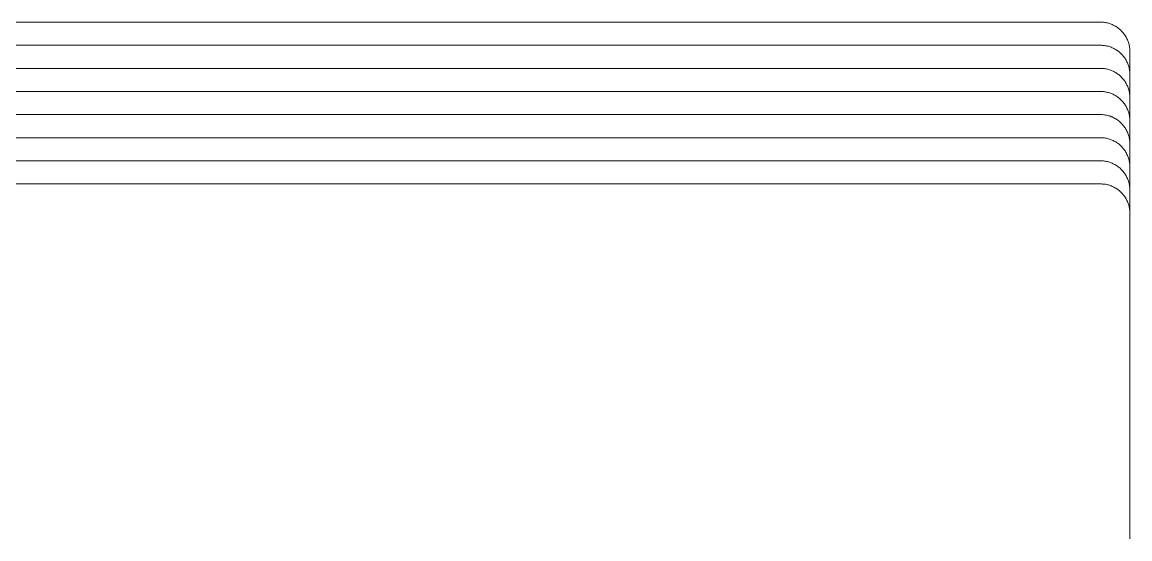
# Model space of a CAD drawing. Header units: millimetres. Extents: x -213 to 4577, y -424 to 2634.
# Drawn here: x 1809.8 to 1923.2, y 1857.3 to 1910.2 of the extents above; entities that cross this region are included whole.
import ezdxf

# ---------------------------------------------------------------- set-up
doc = ezdxf.new("R2010")
doc.units = ezdxf.units.MM
doc.layers.add('ZANO_R', color=7, linetype='Continuous', lineweight=0)

msp = doc.modelspace()

# ---------------------------------------------------------------- linework, layer by layer
at = {"layer": 'ZANO_R'}
for p, q in [((126.17, 1910.22), (1920.17, 1910.22)), ((1920.17, 1910.22), (1920.27, 1910.22)), ((1920.27, 1910.22), (1920.38, 1910.22)), ((1920.38, 1910.22), (1920.48, 1910.21)), ((1920.48, 1910.21), (1920.58, 1910.19)), ((1920.58, 1910.19), (1920.68, 1910.18)), ((1920.68, 1910.18), (1920.78, 1910.16)), ((1920.78, 1910.16), (1920.88, 1910.14)), ((1920.88, 1910.14), (1920.98, 1910.11)), ((1920.98, 1910.11), (1921.08, 1910.08)), ((1921.08, 1910.08), (1921.18, 1910.05)), ((1921.18, 1910.05), (1921.27, 1910.01)), ((1921.27, 1910.01), (1921.37, 1909.97)), ((1921.37, 1909.97), (1921.46, 1909.93)), ((1921.46, 1909.93), (1921.55, 1909.89)), ((1921.55, 1909.89), (1921.64, 1909.84)), ((1921.64, 1909.84), (1921.73, 1909.79)), ((1921.73, 1909.79), (1921.82, 1909.73)), ((1921.82, 1909.73), (1921.9, 1909.67)), ((1921.9, 1909.67), (1921.98, 1909.61)), ((1921.98, 1909.61), (1922.07, 1909.55)), ((1922.07, 1909.55), (1922.14, 1909.48)), ((1922.14, 1909.48), (1922.22, 1909.42)), ((1922.22, 1909.42), (1922.29, 1909.34)), ((1922.29, 1909.34), (1922.36, 1909.27)), ((1922.36, 1909.27), (1922.43, 1909.19)), ((1922.43, 1909.19), (1922.5, 1909.12)), ((1922.5, 1909.12), (1922.56, 1909.04)), ((1922.56, 1909.04), (1922.62, 1908.95)), ((1922.62, 1908.95), (1922.68, 1908.87)), ((126.17, 1907.86), (1920.17, 1907.86)), ((1920.17, 1907.86), (1920.27, 1907.86)), ((1920.27, 1907.86), (1920.38, 1907.85)), ((1920.38, 1907.85), (1920.48, 1907.84)), ((1920.48, 1907.84), (1920.58, 1907.83)), ((1920.58, 1907.83), (1920.68, 1907.81)), ((1920.68, 1907.81), (1920.78, 1907.8)), ((1920.78, 1907.8), (1920.88, 1907.77)), ((1922.68, 1908.87), (1922.74, 1908.78)), ((1922.74, 1908.78), (1922.79, 1908.69)), ((1922.79, 1908.69), (1922.84, 1908.6)), ((1922.84, 1908.6), (1922.88, 1908.51)), ((1922.88, 1908.51), (1922.92, 1908.42)), ((1922.92, 1908.42), (1922.96, 1908.32)), ((1922.96, 1908.32), (1923, 1908.23)), ((1923, 1908.23), (1923.03, 1908.13)), ((1923.03, 1908.13), (1923.06, 1908.03)), ((1923.06, 1908.03), (1923.09, 1907.93)), ((1923.09, 1907.93), (1923.11, 1907.83)), ((1923.11, 1907.83), (1923.13, 1907.73)), ((1920.88, 1907.77), (1920.98, 1907.75)), ((1920.98, 1907.75), (1921.08, 1907.72)), ((1921.08, 1907.72), (1921.18, 1907.68)), ((1921.18, 1907.68), (1921.27, 1907.65)), ((1921.27, 1907.65), (1921.37, 1907.61)), ((1921.37, 1907.61), (1921.46, 1907.57)), ((1921.46, 1907.57), (1921.55, 1907.52)), ((1921.55, 1907.52), (1921.64, 1907.47)), ((1921.64, 1907.47), (1921.73, 1907.42)), ((1921.73, 1907.42), (1921.82, 1907.37)), ((1921.82, 1907.37), (1921.9, 1907.31)), ((1921.9, 1907.31), (1921.98, 1907.25)), ((1921.98, 1907.25), (1922.07, 1907.18)), ((1922.07, 1907.18), (1922.14, 1907.12)), ((1922.14, 1907.12), (1922.22, 1907.05)), ((1922.22, 1907.05), (1922.29, 1906.98)), ((1922.29, 1906.98), (1922.36, 1906.91)), ((1922.36, 1906.91), (1922.43, 1906.83)), ((1922.43, 1906.83), (1922.5, 1906.75)), ((1922.5, 1906.75), (1922.56, 1906.67)), ((1922.56, 1906.67), (1922.62, 1906.59)), ((1923.13, 1907.73), (1923.14, 1907.63)), ((1923.14, 1907.63), (1923.16, 1907.53)), ((1923.16, 1907.53), (1923.16, 1907.43)), ((1923.16, 1907.43), (1923.17, 1907.33)), ((1923.17, 1907.33), (1923.17, 1907.22)), ((1923.17, 1907.22), (1923.17, 1905.87)), ((1922.62, 1906.59), (1922.68, 1906.5)), ((1922.68, 1906.5), (1922.74, 1906.42)), ((1922.74, 1906.42), (1922.79, 1906.33)), ((1922.79, 1906.33), (1922.84, 1906.24)), ((1922.84, 1906.24), (1922.88, 1906.15)), ((1922.88, 1906.15), (1922.92, 1906.05)), ((1922.92, 1906.05), (1922.96, 1905.96)), ((1922.96, 1905.96), (1923, 1905.86)), ((1923, 1905.86), (1923.03, 1905.77)), ((1923.03, 1905.77), (1923.06, 1905.67)), ((1923.06, 1905.67), (1923.09, 1905.57)), ((1923.09, 1905.57), (1923.11, 1905.47)), ((1923.17, 1905.87), (1923.17, 1904.86)), ((126.17, 1905.49), (1920.17, 1905.49)), ((1920.17, 1905.49), (1920.27, 1905.49)), ((1920.27, 1905.49), (1920.38, 1905.49)), ((1920.38, 1905.49), (1920.48, 1905.48)), ((1920.48, 1905.48), (1920.58, 1905.47)), ((1920.58, 1905.47), (1920.68, 1905.45)), ((1920.68, 1905.45), (1920.78, 1905.43)), ((1920.78, 1905.43), (1920.88, 1905.41)), ((1920.88, 1905.41), (1920.98, 1905.38)), ((1920.98, 1905.38), (1921.08, 1905.35)), ((1921.08, 1905.35), (1921.18, 1905.32)), ((1921.18, 1905.32), (1921.27, 1905.28)), ((1921.27, 1905.28), (1921.37, 1905.24)), ((1921.37, 1905.24), (1921.46, 1905.2)), ((1921.46, 1905.2), (1921.55, 1905.16)), ((1921.55, 1905.16), (1921.64, 1905.11)), ((1921.64, 1905.11), (1921.73, 1905.06)), ((1921.73, 1905.06), (1921.82, 1905)), ((1921.82, 1905), (1921.9, 1904.94)), ((1921.9, 1904.94), (1921.98, 1904.88)), ((1921.98, 1904.88), (1922.07, 1904.82)), ((1922.07, 1904.82), (1922.14, 1904.75)), ((1922.14, 1904.75), (1922.22, 1904.69)), ((1922.22, 1904.69), (1922.29, 1904.61)), ((1922.29, 1904.61), (1922.36, 1904.54)), ((1922.36, 1904.54), (1922.43, 1904.46)), ((1922.43, 1904.46), (1922.5, 1904.39)), ((1922.5, 1904.39), (1922.56, 1904.31)), ((1923.11, 1905.47), (1923.13, 1905.37)), ((1923.13, 1905.37), (1923.14, 1905.27)), ((1923.14, 1905.27), (1923.16, 1905.16)), ((1923.16, 1905.16), (1923.16, 1905.06)), ((1923.16, 1905.06), (1923.17, 1904.96)), ((1923.17, 1904.96), (1923.17, 1904.86)), ((1923.17, 1904.86), (1923.17, 1903.51)), ((1922.56, 1904.31), (1922.62, 1904.22)), ((1922.62, 1904.22), (1922.68, 1904.14)), ((1922.68, 1904.14), (1922.74, 1904.05)), ((1922.74, 1904.05), (1922.79, 1903.96)), ((1922.79, 1903.96), (1922.84, 1903.87)), ((1922.84, 1903.87), (1922.88, 1903.78)), ((1922.88, 1903.78), (1922.92, 1903.69)), ((1922.92, 1903.69), (1922.96, 1903.59)), ((1922.96, 1903.59), (1923, 1903.5)), ((1923, 1903.5), (1923.03, 1903.4)), ((1923.03, 1903.4), (1923.06, 1903.3)), ((1923.06, 1903.3), (1923.09, 1903.2)), ((1923.17, 1903.51), (1923.17, 1902.49)), ((126.17, 1903.13), (1920.17, 1903.13)), ((1920.17, 1903.13), (1920.27, 1903.13)), ((1920.27, 1903.13), (1920.38, 1903.12)), ((1920.38, 1903.12), (1920.48, 1903.11)), ((1920.48, 1903.11), (1920.58, 1903.1)), ((1920.58, 1903.1), (1920.68, 1903.08)), ((1920.68, 1903.08), (1920.78, 1903.07)), ((1920.78, 1903.07), (1920.88, 1903.04)), ((1920.88, 1903.04), (1920.98, 1903.02)), ((1920.98, 1903.02), (1921.08, 1902.99)), ((1921.08, 1902.99), (1921.18, 1902.96)), ((1921.18, 1902.96), (1921.27, 1902.92)), ((1921.27, 1902.92), (1921.37, 1902.88)), ((1921.37, 1902.88), (1921.46, 1902.84)), ((1921.46, 1902.84), (1921.55, 1902.79)), ((1921.55, 1902.79), (1921.64, 1902.74)), ((1921.64, 1902.74), (1921.73, 1902.69)), ((1921.73, 1902.69), (1921.82, 1902.64)), ((1921.82, 1902.64), (1921.9, 1902.58)), ((1921.9, 1902.58), (1921.98, 1902.52)), ((1921.98, 1902.52), (1922.07, 1902.46)), ((1922.07, 1902.46), (1922.14, 1902.39)), ((1922.14, 1902.39), (1922.22, 1902.32)), ((1922.22, 1902.32), (1922.29, 1902.25)), ((1922.29, 1902.25), (1922.36, 1902.18)), ((1922.36, 1902.18), (1922.43, 1902.1)), ((1923.09, 1903.2), (1923.11, 1903.1)), ((1923.11, 1903.1), (1923.13, 1903)), ((1923.13, 1903), (1923.14, 1902.9)), ((1923.14, 1902.9), (1923.16, 1902.8)), ((1923.16, 1902.8), (1923.16, 1902.7)), ((1923.16, 1902.7), (1923.17, 1902.6)), ((1923.17, 1902.6), (1923.17, 1902.49)), ((1923.17, 1902.49), (1923.17, 1901.14)), ((1922.43, 1902.1), (1922.5, 1902.02)), ((1922.5, 1902.02), (1922.56, 1901.94)), ((1922.56, 1901.94), (1922.62, 1901.86)), ((1922.62, 1901.86), (1922.68, 1901.77)), ((1922.68, 1901.77), (1922.74, 1901.69)), ((1922.74, 1901.69), (1922.79, 1901.6)), ((1922.79, 1901.6), (1922.84, 1901.51)), ((1922.84, 1901.51), (1922.88, 1901.42)), ((1922.88, 1901.42), (1922.92, 1901.32)), ((1922.92, 1901.32), (1922.96, 1901.23)), ((1922.96, 1901.23), (1923, 1901.13)), ((1923, 1901.13), (1923.03, 1901.04)), ((1923.03, 1901.04), (1923.06, 1900.94)), ((1923.17, 1901.14), (1923.17, 1900.13)), ((126.17, 1900.76), (1920.17, 1900.76)), ((1920.17, 1900.76), (1920.27, 1900.76)), ((1920.27, 1900.76), (1920.38, 1900.76)), ((1920.38, 1900.76), (1920.48, 1900.75)), ((1920.48, 1900.75), (1920.58, 1900.74)), ((1920.58, 1900.74), (1920.68, 1900.72)), ((1920.68, 1900.72), (1920.78, 1900.7)), ((1920.78, 1900.7), (1920.88, 1900.68)), ((1920.88, 1900.68), (1920.98, 1900.65)), ((1920.98, 1900.65), (1921.08, 1900.62)), ((1921.08, 1900.62), (1921.18, 1900.59)), ((1921.18, 1900.59), (1921.27, 1900.55)), ((1921.27, 1900.55), (1921.37, 1900.52)), ((1921.37, 1900.52), (1921.46, 1900.47)), ((1921.46, 1900.47), (1921.55, 1900.43)), ((1921.55, 1900.43), (1921.64, 1900.38)), ((1921.64, 1900.38), (1921.73, 1900.33)), ((1921.73, 1900.33), (1921.82, 1900.27)), ((1921.82, 1900.27), (1921.9, 1900.21)), ((1921.9, 1900.21), (1921.98, 1900.15)), ((1921.98, 1900.15), (1922.07, 1900.09)), ((1922.07, 1900.09), (1922.14, 1900.02)), ((1922.14, 1900.02), (1922.22, 1899.96)), ((1922.22, 1899.96), (1922.29, 1899.88)), ((1922.29, 1899.88), (1922.36, 1899.81)), ((1923.06, 1900.94), (1923.09, 1900.84)), ((1923.09, 1900.84), (1923.11, 1900.74)), ((1923.11, 1900.74), (1923.13, 1900.64)), ((1923.13, 1900.64), (1923.14, 1900.54)), ((1923.14, 1900.54), (1923.16, 1900.44)), ((1923.16, 1900.44), (1923.16, 1900.33)), ((1923.16, 1900.33), (1923.17, 1900.23)), ((1923.17, 1900.23), (1923.17, 1900.13)), ((1923.17, 1900.13), (1923.17, 1898.78)), ((1922.36, 1899.81), (1922.43, 1899.74)), ((1922.43, 1899.74), (1922.5, 1899.66)), ((1922.5, 1899.66), (1922.56, 1899.58)), ((1922.56, 1899.58), (1922.62, 1899.49)), ((1922.62, 1899.49), (1922.68, 1899.41)), ((1922.68, 1899.41), (1922.74, 1899.32)), ((1922.74, 1899.32), (1922.79, 1899.23)), ((1922.79, 1899.23), (1922.84, 1899.14)), ((1922.84, 1899.14), (1922.88, 1899.05)), ((1922.88, 1899.05), (1922.92, 1898.96)), ((1922.92, 1898.96), (1922.96, 1898.86)), ((1922.96, 1898.86), (1923, 1898.77)), ((1923, 1898.77), (1923.03, 1898.67)), ((1923.17, 1898.78), (1923.17, 1897.76)), ((126.17, 1898.4), (1920.17, 1898.4)), ((1920.17, 1898.4), (1920.27, 1898.4)), ((1920.27, 1898.4), (1920.38, 1898.39)), ((1920.38, 1898.39), (1920.48, 1898.38)), ((1920.48, 1898.38), (1920.58, 1898.37)), ((1920.58, 1898.37), (1920.68, 1898.36)), ((1920.68, 1898.36), (1920.78, 1898.34)), ((1920.78, 1898.34), (1920.88, 1898.31)), ((1920.88, 1898.31), (1920.98, 1898.29)), ((1920.98, 1898.29), (1921.08, 1898.26)), ((1921.08, 1898.26), (1921.18, 1898.23)), ((1921.18, 1898.23), (1921.27, 1898.19)), ((1921.27, 1898.19), (1921.37, 1898.15)), ((1921.37, 1898.15), (1921.46, 1898.11)), ((1921.46, 1898.11), (1921.55, 1898.06)), ((1921.55, 1898.06), (1921.64, 1898.01)), ((1921.64, 1898.01), (1921.73, 1897.96)), ((1921.73, 1897.96), (1921.82, 1897.91)), ((1921.82, 1897.91), (1921.9, 1897.85)), ((1921.9, 1897.85), (1921.98, 1897.79)), ((1921.98, 1897.79), (1922.07, 1897.73)), ((1922.07, 1897.73), (1922.14, 1897.66)), ((1922.14, 1897.66), (1922.22, 1897.59)), ((1922.22, 1897.59), (1922.29, 1897.52)), ((1923.03, 1898.67), (1923.06, 1898.57)), ((1923.06, 1898.57), (1923.09, 1898.47)), ((1923.09, 1898.47), (1923.11, 1898.37)), ((1923.11, 1898.37), (1923.13, 1898.27)), ((1923.13, 1898.27), (1923.14, 1898.17)), ((1923.14, 1898.17), (1923.16, 1898.07)), ((1923.16, 1898.07), (1923.16, 1897.97)), ((1923.16, 1897.97), (1923.17, 1897.87)), ((1923.17, 1897.87), (1923.17, 1897.76)), ((1923.17, 1897.76), (1923.17, 1896.41)), ((1922.29, 1897.52), (1922.36, 1897.45)), ((1922.36, 1897.45), (1922.43, 1897.37)), ((1922.43, 1897.37), (1922.5, 1897.29)), ((1922.5, 1897.29), (1922.56, 1897.21)), ((1922.56, 1897.21), (1922.62, 1897.13)), ((1922.62, 1897.13), (1922.68, 1897.04)), ((1922.68, 1897.04), (1922.74, 1896.96)), ((1922.74, 1896.96), (1922.79, 1896.87)), ((1922.79, 1896.87), (1922.84, 1896.78)), ((1922.84, 1896.78), (1922.88, 1896.69)), ((1922.88, 1896.69), (1922.92, 1896.59)), ((1922.92, 1896.59), (1922.96, 1896.5)), ((1922.96, 1896.5), (1923, 1896.4)), ((126.17, 1896.03), (1920.17, 1896.03)), ((1920.17, 1896.03), (1920.27, 1896.03)), ((1920.27, 1896.03), (1920.38, 1896.03)), ((1920.38, 1896.03), (1920.48, 1896.02)), ((1920.48, 1896.02), (1920.58, 1896.01)), ((1920.58, 1896.01), (1920.68, 1895.99)), ((1920.68, 1895.99), (1920.78, 1895.97)), ((1920.78, 1895.97), (1920.88, 1895.95)), ((1920.88, 1895.95), (1920.98, 1895.92)), ((1920.98, 1895.92), (1921.08, 1895.89)), ((1921.08, 1895.89), (1921.18, 1895.86)), ((1921.18, 1895.86), (1921.27, 1895.83)), ((1921.27, 1895.83), (1921.37, 1895.79)), ((1921.37, 1895.79), (1921.46, 1895.74)), ((1921.46, 1895.74), (1921.55, 1895.7)), ((1921.55, 1895.7), (1921.64, 1895.65)), ((1921.64, 1895.65), (1921.73, 1895.6)), ((1921.73, 1895.6), (1921.82, 1895.54)), ((1921.82, 1895.54), (1921.9, 1895.49)), ((1921.9, 1895.49), (1921.98, 1895.42)), ((1921.98, 1895.42), (1922.07, 1895.36)), ((1922.07, 1895.36), (1922.14, 1895.3)), ((1923, 1896.4), (1923.03, 1896.31)), ((1923.03, 1896.31), (1923.06, 1896.21)), ((1923.06, 1896.21), (1923.09, 1896.11)), ((1923.09, 1896.11), (1923.11, 1896.01)), ((1923.11, 1896.01), (1923.13, 1895.91)), ((1923.13, 1895.91), (1923.14, 1895.81)), ((1923.14, 1895.81), (1923.16, 1895.71)), ((1923.16, 1895.71), (1923.16, 1895.6)), ((1923.16, 1895.6), (1923.17, 1895.5)), ((1923.17, 1896.41), (1923.17, 1895.4)), ((1923.17, 1895.5), (1923.17, 1895.4)), ((1923.17, 1895.4), (1923.17, 1894.05)), ((1922.14, 1895.3), (1922.22, 1895.23)), ((1922.22, 1895.23), (1922.29, 1895.16)), ((1922.29, 1895.16), (1922.36, 1895.08)), ((1922.36, 1895.08), (1922.43, 1895.01)), ((1922.43, 1895.01), (1922.5, 1894.93)), ((1922.5, 1894.93), (1922.56, 1894.85)), ((1922.56, 1894.85), (1922.62, 1894.76)), ((1922.62, 1894.76), (1922.68, 1894.68)), ((1922.68, 1894.68), (1922.74, 1894.59)), ((1922.74, 1894.59), (1922.79, 1894.5)), ((1922.79, 1894.5), (1922.84, 1894.41)), ((1922.84, 1894.41), (1922.88, 1894.32)), ((1922.88, 1894.32), (1922.92, 1894.23)), ((1922.92, 1894.23), (1922.96, 1894.13)), ((126.17, 1893.67), (1920.17, 1893.67)), ((1920.17, 1893.67), (1920.27, 1893.67)), ((1920.27, 1893.67), (1920.38, 1893.66)), ((1920.38, 1893.66), (1920.48, 1893.65)), ((1920.48, 1893.65), (1920.58, 1893.64)), ((1920.58, 1893.64), (1920.68, 1893.63)), ((1920.68, 1893.63), (1920.78, 1893.61)), ((1920.78, 1893.61), (1920.88, 1893.58)), ((1920.88, 1893.58), (1920.98, 1893.56)), ((1920.98, 1893.56), (1921.08, 1893.53)), ((1921.08, 1893.53), (1921.18, 1893.5)), ((1921.18, 1893.5), (1921.27, 1893.46)), ((1921.27, 1893.46), (1921.37, 1893.42)), ((1921.37, 1893.42), (1921.46, 1893.38)), ((1921.46, 1893.38), (1921.55, 1893.33)), ((1921.55, 1893.33), (1921.64, 1893.28)), ((1921.64, 1893.28), (1921.73, 1893.23)), ((1921.73, 1893.23), (1921.82, 1893.18)), ((1921.82, 1893.18), (1921.9, 1893.12)), ((1921.9, 1893.12), (1921.98, 1893.06)), ((1921.98, 1893.06), (1922.07, 1893)), ((1922.96, 1894.13), (1923, 1894.04)), ((1923, 1894.04), (1923.03, 1893.94)), ((1923.03, 1893.94), (1923.06, 1893.84)), ((1923.06, 1893.84), (1923.09, 1893.74)), ((1923.09, 1893.74), (1923.11, 1893.64)), ((1923.11, 1893.64), (1923.13, 1893.54)), ((1923.13, 1893.54), (1923.14, 1893.44)), ((1923.14, 1893.44), (1923.16, 1893.34)), ((1923.16, 1893.34), (1923.16, 1893.24)), ((1923.16, 1893.24), (1923.17, 1893.14)), ((1923.17, 1894.05), (1923.17, 1893.03)), ((1923.17, 1893.14), (1923.17, 1893.03)), ((1922.07, 1893), (1922.14, 1892.93)), ((1922.14, 1892.93), (1922.22, 1892.86)), ((1922.22, 1892.86), (1922.29, 1892.79)), ((1922.29, 1892.79), (1922.36, 1892.72)), ((1922.36, 1892.72), (1922.43, 1892.64)), ((1922.43, 1892.64), (1922.5, 1892.56)), ((1922.5, 1892.56), (1922.56, 1892.48)), ((1922.56, 1892.48), (1922.62, 1892.4)), ((1922.62, 1892.4), (1922.68, 1892.31)), ((1922.68, 1892.31), (1922.74, 1892.23)), ((1922.74, 1892.23), (1922.79, 1892.14)), ((1922.79, 1892.14), (1922.84, 1892.05)), ((1922.84, 1892.05), (1922.88, 1891.96)), ((1922.88, 1891.96), (1922.92, 1891.86)), ((1923.17, 1893.03), (1923.17, 1891.68)), ((1922.92, 1891.86), (1922.96, 1891.77)), ((1922.96, 1891.77), (1923, 1891.67)), ((1923, 1891.67), (1923.03, 1891.58)), ((1923.03, 1891.58), (1923.06, 1891.48)), ((1923.06, 1891.48), (1923.09, 1891.38)), ((1923.09, 1891.38), (1923.11, 1891.28)), ((1923.11, 1891.28), (1923.13, 1891.18)), ((1923.13, 1891.18), (1923.14, 1891.08)), ((1923.14, 1891.08), (1923.16, 1890.98)), ((1923.16, 1890.98), (1923.16, 1890.87)), ((1923.16, 1890.87), (1923.17, 1890.77)), ((1923.17, 1891.68), (1923.17, 1890.67)), ((1923.17, 1890.77), (1923.17, 1890.67)), ((1923.17, 1890.67), (1923.17, 1889.32)), ((1923.17, 1889.32), (1923.17, 1857.35))]:
    msp.add_line(p, q, dxfattribs=at)

doc.saveas('drawing.dxf')
